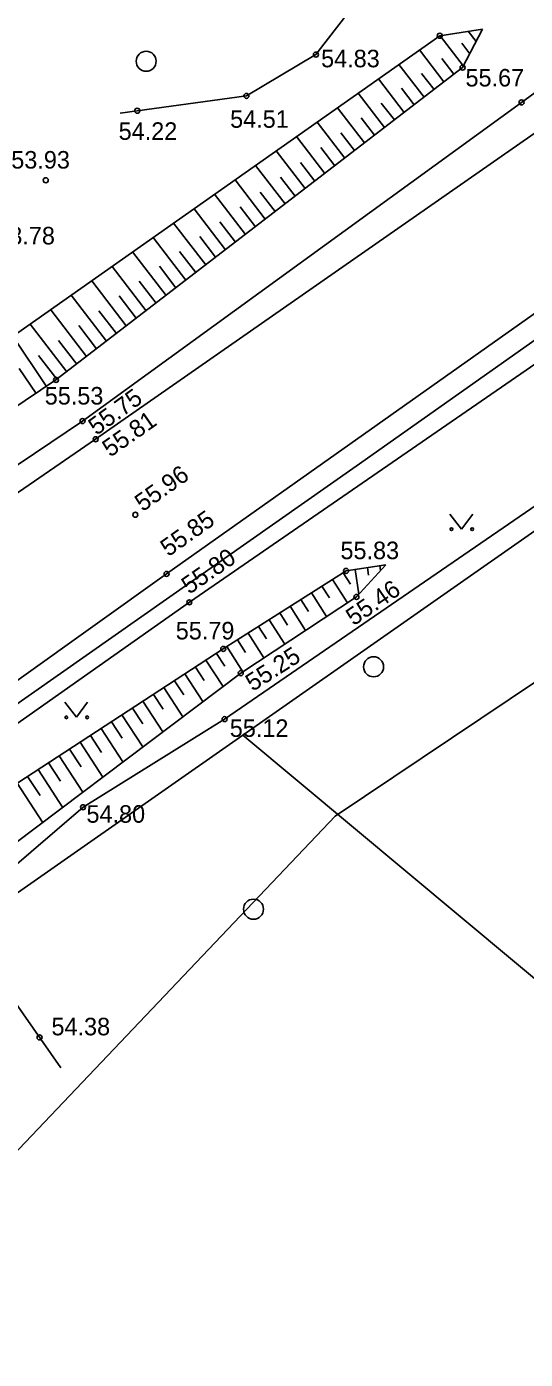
# Model space of a CAD drawing. Extents: x 642058 to 645301, y 6458176 to 6461004.
# Drawn here: x 643818.7 to 643838.6, y 6459013.1 to 6459066.4 of the extents above; entities that cross this region are included whole.
import ezdxf

# ---------------------------------------------------------------- set-up
doc = ezdxf.new("R2010")
doc.units = 0
for name, color, linetype in [('HALJASTUS', 7, 'Continuous'), ('KORGUS', 7, 'Continuous'), ('MOOTMPUNKT', 7, 'Continuous'), ('MOOTPIIR', 7, 'Continuous'), ('PIIR', 7, 'Continuous'), ('RELJEEF', 7, 'Continuous'), ('SITRASS', 7, 'Continuous'), ('TEE', 7, 'Continuous')]:
    doc.layers.add(name, color=color, linetype=linetype)

msp = doc.modelspace()

# ---------------------------------------------------------------- linework, layer by layer
at = {"layer": 'HALJASTUS'}
for p, q in [((643835.58, 6459046.883), (643836.043, 6459046.277)), ((643836.043, 6459046.277), (643836.489, 6459046.883)), ((643820.197, 6459039.373), (643820.66, 6459038.766)), ((643820.66, 6459038.766), (643821.106, 6459039.373))]:
    msp.add_line(p, q, dxfattribs=at)
for points in [[(643997.293, 6459152.07), (643997.663, 6459157.205), (643979.005, 6459143.441), (643962.294, 6459133.161), (643951.367, 6459125.626), (643929.796, 6459111.702), (643918.037, 6459101.27), (643901.488, 6459088.963), (643880.439, 6459073.972), (643861.859, 6459062.643), (643845.485, 6459051.674), (643826.581, 6459038.694), (643820.926, 6459035.175), (643815.824, 6459030.8), (643820.039, 6459024.768)], [(643822.404, 6459062.898), (643827.455, 6459063.586), (643830.229, 6459065.234), (643835.549, 6459072.122)]]:
    msp.add_lwpolyline(points, dxfattribs=at)
for centre, radius in [((643823.448, 6459064.968), 0.4), ((643835.642, 6459046.277), 0.055), ((643836.471, 6459046.277), 0.055), ((643832.531, 6459040.785), 0.4), ((643820.259, 6459038.766), 0.055), ((643821.088, 6459038.766), 0.055), ((643827.735, 6459031.103), 0.4)]:
    msp.add_circle(centre, radius, dxfattribs=at)
at = {"layer": 'KORGUS'}
for centre in [(643835.173, 6459065.989), (643830.229, 6459065.234), (643836.087, 6459064.717), (643827.455, 6459063.586), (643838.441, 6459063.326), (643823.093, 6459062.992), (643819.438, 6459060.216), (643819.847, 6459052.24), (643820.906, 6459050.599), (643821.431, 6459049.872), (643823.016, 6459046.857), (643831.432, 6459044.616), (643824.261, 6459044.493), (643831.847, 6459043.575), (643826.528, 6459041.501), (643827.227, 6459040.53), (643826.581, 6459038.694), (643820.926, 6459035.175), (643819.189, 6459025.984)]:
    msp.add_circle(centre, 0.1, dxfattribs=at)
at = {"layer": 'MOOTMPUNKT'}
msp.add_circle((643825.173, 6459043.359), 0.1, dxfattribs=at)
at = {"layer": 'MOOTPIIR'}
msp.add_lwpolyline([(643662.337, 6458902.457), (643712.271, 6458939.13), (643755.372, 6458895.759), (643777.058, 6458909.583), (643754.287, 6458930.998), (643736.939, 6458953.497), (643767.397, 6458976.983), (643804.978, 6459007.441), (643831.001, 6459034.819), (643878.71, 6459066.806), (643969.52, 6459128.882), (643990.393, 6459139.454), (644001.507, 6459137.827), (644020.211, 6459160.869), (644048.402, 6459186.621), (644140.838, 6459255.202), (644160.356, 6459254.389), (644192.071, 6459287.731), (644216.197, 6459302.911)], dxfattribs=at)
at = {"layer": 'PIIR'}
msp.add_lwpolyline([(643656.9, 6458899.63), (643722.88, 6458947.92), (643718.63, 6458952.16), (643800.07, 6459009.21), (643793.52, 6459014.42), (643827.31, 6459038.06), (643847.13, 6459051.93), (643867.91, 6459066.47), (643889.9, 6459081.86), (643927.84, 6459108.41), (643964.95, 6459134.38), (643993.52, 6459154.38), (644023.03, 6459175.03), (644190.9, 6459291.39), (644186.56, 6459318.64), (644157.96, 6459378.66), (644153.6, 6459299.18), (644034.36, 6459208.07), (644022.77, 6459217.59), (643809.18, 6459067.72), (643646.86, 6458953.41)], dxfattribs=at)
for points in [[(643847.13, 6459051.93), (643827.31, 6459038.06), (643875.13, 6458998.15), (643914.57, 6458965.63), (643924.58, 6458978.26), (643928.44, 6458975.2), (643933.04, 6458981)], [(643827.31, 6459038.06), (643793.52, 6459014.42), (643800.07, 6459009.21), (643850.73, 6458967.5), (643868.89, 6458990.33), (643875.13, 6458998.15)]]:
    msp.add_lwpolyline(points, close=True, dxfattribs=at)
at = {"layer": 'RELJEEF'}
for p, q in [((643835.187, 6459065.991), (643836.119, 6459064.778)), ((643836.314, 6459066.165), (643836.626, 6459065.759)), ((643836.05, 6459065.688), (643836.373, 6459065.268)), ((643834.365, 6459065.42), (643835.343, 6459064.146)), ((643835.257, 6459065.079), (643835.74, 6459064.45)), ((643833.546, 6459064.843), (643834.55, 6459063.537)), ((643834.451, 6459064.486), (643834.947, 6459063.841)), ((643832.728, 6459064.267), (643833.757, 6459062.927)), ((643833.646, 6459063.894), (643834.154, 6459063.232)), ((643831.91, 6459063.691), (643832.965, 6459062.318)), ((643831.092, 6459063.114), (643832.172, 6459061.709)), ((643832.84, 6459063.301), (643833.361, 6459062.623)), ((643830.273, 6459062.538), (643831.379, 6459061.1)), ((643832.034, 6459062.708), (643832.568, 6459062.013)), ((643829.455, 6459061.962), (643830.586, 6459060.49)), ((643831.229, 6459062.115), (643831.775, 6459061.404)), ((643828.637, 6459061.385), (643829.793, 6459059.881)), ((643830.423, 6459061.522), (643830.982, 6459060.795)), ((643827.819, 6459060.809), (643829, 6459059.272)), ((643829.618, 6459060.93), (643830.189, 6459060.186)), ((643827, 6459060.233), (643828.207, 6459058.663)), ((643828.812, 6459060.337), (643829.396, 6459059.576)), ((643826.182, 6459059.656), (643827.414, 6459058.053)), ((643828.006, 6459059.744), (643828.603, 6459058.967)), ((643825.364, 6459059.08), (643826.621, 6459057.444)), ((643827.201, 6459059.151), (643827.81, 6459058.358)), ((643826.395, 6459058.558), (643827.017, 6459057.749)), ((643824.546, 6459058.503), (643825.828, 6459056.835)), ((643823.727, 6459057.927), (643825.035, 6459056.226)), ((643825.589, 6459057.966), (643826.224, 6459057.139)), ((643822.909, 6459057.351), (643824.242, 6459055.616)), ((643824.784, 6459057.373), (643825.431, 6459056.53)), ((643822.091, 6459056.774), (643823.449, 6459055.007)), ((643823.978, 6459056.78), (643824.638, 6459055.921)), ((643821.273, 6459056.198), (643822.656, 6459054.398)), ((643823.173, 6459056.187), (643823.845, 6459055.312)), ((643820.454, 6459055.622), (643821.863, 6459053.789)), ((643822.367, 6459055.594), (643823.052, 6459054.703)), ((643819.636, 6459055.045), (643821.07, 6459053.179)), ((643821.561, 6459055.002), (643822.259, 6459054.093)), ((643818.818, 6459054.469), (643820.277, 6459052.57)), ((643820.756, 6459054.409), (643821.466, 6459053.484)), ((643818.123, 6459053.984), (643819.467, 6459051.985)), ((643819.95, 6459053.816), (643820.673, 6459052.875)), ((643819.144, 6459053.223), (643819.88, 6459052.266)), ((643818.381, 6459052.704), (643819.052, 6459051.706)), ((643832.33, 6459044.45), (643832.284, 6459044.748)), ((643832.808, 6459044.626), (643832.778, 6459044.824)), ((643831.488, 6459043.338), (643830.893, 6459044.274)), ((643831.606, 6459044.085), (643831.315, 6459044.542)), ((643831.943, 6459043.68), (643831.79, 6459044.671)), ((643830.653, 6459042.788), (643830.049, 6459043.738)), ((643830.771, 6459043.534), (643830.471, 6459044.006)), ((643829.817, 6459042.237), (643829.205, 6459043.201)), ((643829.931, 6459042.991), (643829.627, 6459043.47)), ((643828.982, 6459041.687), (643828.361, 6459042.665)), ((643829.091, 6459042.448), (643828.783, 6459042.933)), ((643828.147, 6459041.137), (643827.517, 6459042.129)), ((643828.252, 6459041.904), (643827.939, 6459042.397)), ((643827.312, 6459040.586), (643826.673, 6459041.593)), ((643827.412, 6459041.361), (643827.095, 6459041.861)), ((643826.519, 6459039.998), (643825.834, 6459041.049)), ((643826.586, 6459040.81), (643826.253, 6459041.322)), ((643825.718, 6459039.395), (643824.996, 6459040.502)), ((643825.767, 6459040.236), (643825.415, 6459040.775)), ((643824.917, 6459038.792), (643824.159, 6459039.956)), ((643824.948, 6459039.661), (643824.577, 6459040.229)), ((643824.116, 6459038.19), (643823.321, 6459039.41)), ((643824.128, 6459039.087), (643823.74, 6459039.683)), ((643823.316, 6459037.587), (643822.483, 6459038.864)), ((643823.309, 6459038.513), (643822.902, 6459039.137)), ((643822.515, 6459036.985), (643821.646, 6459038.318)), ((643822.49, 6459037.938), (643822.064, 6459038.591)), ((643821.714, 6459036.382), (643820.808, 6459037.772)), ((643821.67, 6459037.364), (643821.227, 6459038.045)), ((643820.913, 6459035.78), (643819.97, 6459037.225)), ((643820.851, 6459036.79), (643820.389, 6459037.499)), ((643820.032, 6459036.215), (643819.551, 6459036.952)), ((643819.212, 6459035.641), (643818.714, 6459036.406)), ((643820.112, 6459035.177), (643819.132, 6459036.679)), ((643819.311, 6459034.575), (643818.295, 6459036.133))]:
    msp.add_line(p, q, dxfattribs=at)
for points in [[(643836.882, 6459066.252), (643835.173, 6459065.989), (643818.328, 6459054.124), (643805.902, 6459045.629), (643798.74, 6459040.694), (643797.079, 6459039.078), (643796.817, 6459038.408), (643795.097, 6459037.148), (643794.446, 6459037.488), (643792.169, 6459036.213), (643779.154, 6459027.467), (643764.969, 6459017.821), (643752.227, 6459008.059), (643739.18, 6458999.474), (643724.313, 6458988.33), (643713.611, 6458980.788), (643711.994, 6458978.901)], [(643711.994, 6458978.901), (643714.412, 6458979.222), (643725.076, 6458986.703), (643740.85, 6458997.259), (643753.703, 6459006.111), (643766.906, 6459015.142), (643780.98, 6459025.146), (643794.107, 6459033.935), (643807.537, 6459043.97), (643819.847, 6459052.24), (643836.087, 6459064.717), (643836.882, 6459066.252)], [(643833.025, 6459044.863), (643831.847, 6459043.575), (643827.227, 6459040.53), (643815.482, 6459031.694), (643808.224, 6459025.654), (643806.413, 6459024.524), (643805.749, 6459025.881), (643805.345, 6459025.904), (643803.7, 6459024.727), (643803.512, 6459023.98), (643804.701, 6459022.459), (643801.177, 6459020.313), (643788.993, 6459012.989), (643774.497, 6459002.964), (643762.856, 6458993.971), (643749.017, 6458985.48), (643743.348, 6458982.186), (643742.768, 6458981.86)], [(643833.025, 6459044.863), (643831.432, 6459044.616), (643826.528, 6459041.501), (643814.213, 6459033.472), (643801.569, 6459024.416), (643787.597, 6459014.798), (643772.959, 6459004.853), (643761.192, 6458996.097), (643748.218, 6458986.79), (643742.954, 6458982.54), (643742.768, 6458981.86)]]:
    msp.add_lwpolyline(points, dxfattribs=at)
at = {"layer": 'SITRASS'}
msp.add_lwpolyline([(643802.683, 6459028.281), (643814.623, 6459036.736), (643831.835, 6459048.796), (643847.358, 6459059.753)], dxfattribs=at)
at = {"layer": 'TEE'}
for points in [[(644030.572, 6459198.243), (644013.966, 6459187.936), (644000.604, 6459177.66), (643985.154, 6459167.092), (643969.48, 6459156.217), (643953.205, 6459144.987), (643940, 6459135.692), (643921.406, 6459122.227), (643909.19, 6459113.973), (643892.854, 6459102.189), (643872.389, 6459087.76), (643855.153, 6459075.547), (643838.441, 6459063.326), (643820.906, 6459050.599), (643808.741, 6459042.41), (643794.981, 6459032.736), (643781.758, 6459023.379), (643767.779, 6459013.708), (643754.16, 6459004.29), (643741.709, 6458995.729), (643726.123, 6458984.918), (643715.741, 6458977.466), (643698.005, 6458964.686)], [(643698.804, 6458963.743), (643716.535, 6458975.974), (643726.991, 6458983.46), (643742.569, 6458994.441), (643754.979, 6459003.299), (643768.532, 6459012.499), (643782.497, 6459022.463), (643795.509, 6459031.745), (643809.358, 6459041.582), (643821.431, 6459049.872), (643839.245, 6459062.298), (643855.954, 6459074.175), (643873.161, 6459086.06), (643893.882, 6459100.647), (643910.145, 6459112.076), (643922.526, 6459120.568), (643941.273, 6459133.824), (643954.222, 6459143.317), (643970.82, 6459154.219), (643986.343, 6459165.195), (644001.758, 6459176.328), (644015.409, 6459186.031), (644031.259, 6459197.191)], [(644034.774, 6459192.623), (644019.157, 6459181.036), (644005.366, 6459171.407), (643989.228, 6459160.188), (643974.168, 6459149.526), (643957.268, 6459138.042), (643944.201, 6459128.839), (643925.338, 6459115.433), (643913.595, 6459107.253), (643897.137, 6459095.611), (643876.395, 6459080.996), (643859.133, 6459068.925), (643842.728, 6459057.559), (643824.261, 6459044.493), (643812.663, 6459036.21), (643799.453, 6459026.987), (643785.926, 6459017.328), (643771.442, 6459007.284), (643759.149, 6458998.834), (643745.655, 6458989.599), (643730.5, 6458978.585), (643719.795, 6458970.843), (643702.196, 6458958.543)], [(643752.932, 6458973.152), (643747.077, 6458976.309), (643742.207, 6458979.607), (643741.173, 6458980.883), (643740.776, 6458982.581), (643743.012, 6458985.087), (643746.833, 6458988.325), (643760.068, 6458997.63), (643772.222, 6459006.066), (643786.636, 6459016.188), (643800.498, 6459025.762), (643813.299, 6459035.01), (643825.173, 6459043.359), (643843.546, 6459056.026)]]:
    msp.add_lwpolyline(points, dxfattribs=at)

# ---------------------------------------------------------------- texts
at = {"layer": 'KORGUS'}
for s, p in [('54.83', (643830.435, 6459064.728)), ('55.67', (643836.202, 6459063.962)), ('54.51', (643826.801, 6459062.311)), ('54.22', (643822.349, 6459061.83)), ('53.93', (643818.06, 6459060.683)), ('53.78', (643817.462, 6459057.653)), ('55.53', (643819.397, 6459051.259)), ('55.83', (643831.208, 6459045.083)), ('55.79', (643824.63, 6459041.877)), ('55.12', (643826.787, 6459037.984)), ('54.80', (643821.064, 6459034.556)), ('54.38', (643819.666, 6459026.066))]:
    msp.add_text(s, height=0.7, dxfattribs=at).set_placement(p)
for s, rotation, p in [('55.75', 35.9724, (643821.464, 6459050.003)), ('55.81', 34.8974, (643822.009, 6459049.133)), ('55.96', 35.2806, (643823.31, 6459046.958)), ('55.85', 35.2806, (643824.334, 6459045.159)), ('55.80', 34.5838, (643825.169, 6459043.658)), ('55.46', 34.3628, (643831.734, 6459042.399)), ('55.25', 32.5567, (643827.703, 6459039.78))]:
    msp.add_text(s, height=0.7, rotation=rotation, dxfattribs=at).set_placement(p)

doc.saveas('drawing.dxf')
